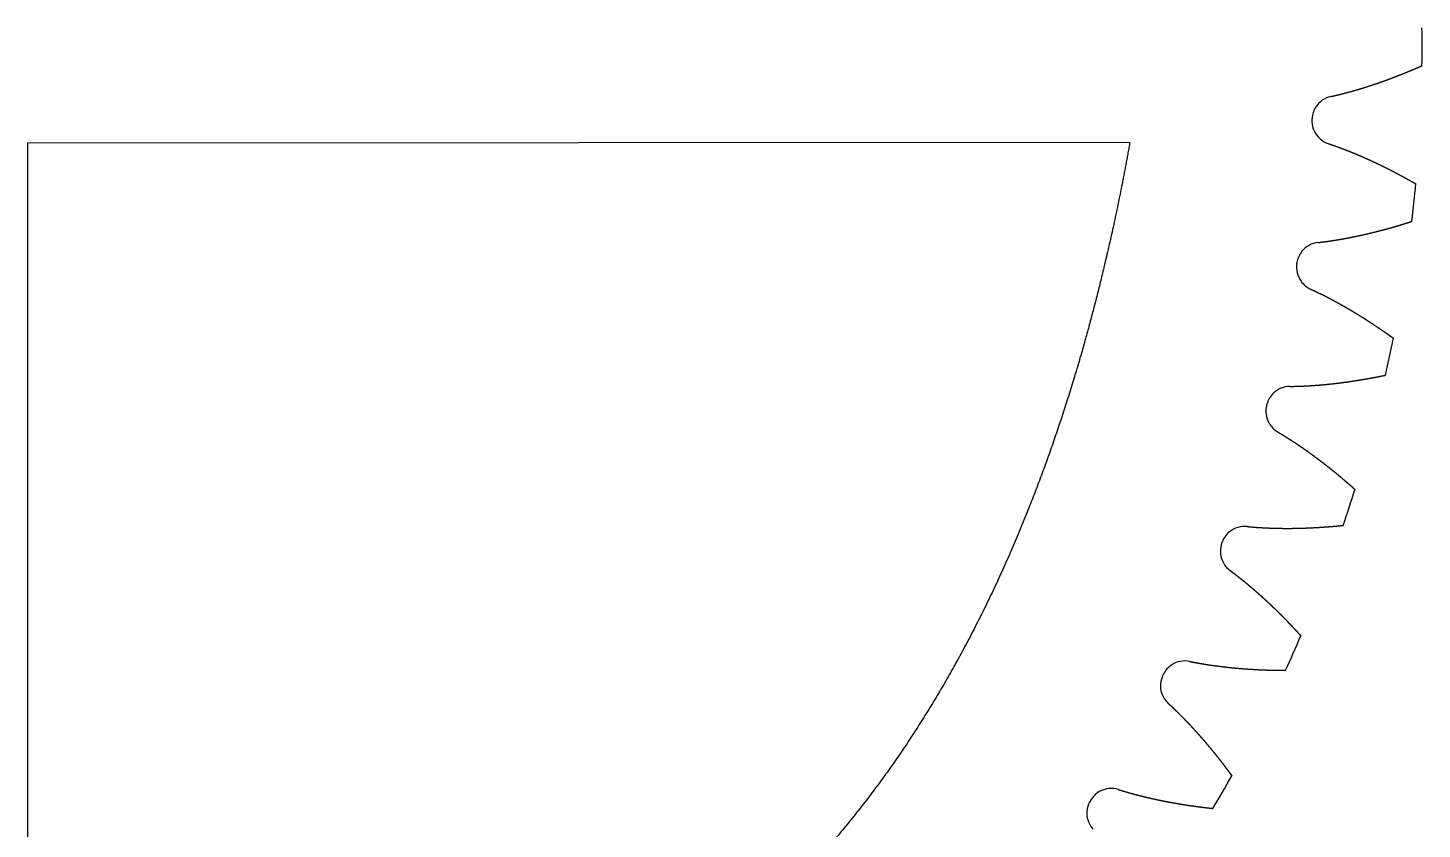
# Model space of a CAD drawing. Header units: millimetres. Extents: x -31 to 31, y -31 to 31.
# Drawn here: x 2 to 31, y -16.27 to 0.39 of the extents above; entities that cross this region are included whole.
import ezdxf

# ---------------------------------------------------------------- set-up
doc = ezdxf.new("R2010")
doc.units = ezdxf.units.MM
doc.layers.get('0').update_dxf_attribs({"linetype": 'CONTINUOUS'})

msp = doc.modelspace()

# ---------------------------------------------------------------- linework, layer by layer
for p, q in [((2, -2), (24.921, -1.986)), ((2, -24.92), (2, -2))]:
    msp.add_line(p, q)
for radius, start, end in [(31, -0.7261, 0.7261), (28.749, 356.9836, 357.0164), (31, 353.2739, 354.7261), (28.749, 350.9836, 351.0164), (31, 347.2739, 348.7261), (28.749, 344.9836, 345.0164), (31, 341.2739, 342.7261), (28.749, 338.9836, 339.0164), (31, 335.2739, 336.7261), (28.749, 332.9836, 333.0164), (31, 329.2739, 330.7261), (28.749, 326.9836, 327.0164)]:
    msp.add_arc((0, 0), radius, start, end)
for points, degree, knots in [([(29.102, -1.034), (29.102, -1.034), (29.111, -1.032), (29.127, -1.029), (29.152, -1.023), (29.185, -1.015), (29.226, -1.006), (29.267, -0.996), (29.307, -0.986), (29.348, -0.976), (29.388, -0.965), (29.429, -0.954), (29.469, -0.943), (29.51, -0.932), (29.55, -0.921), (29.591, -0.909), (29.631, -0.898), (29.672, -0.886), (29.712, -0.874), (29.753, -0.861), (29.793, -0.849), (29.834, -0.836), (29.874, -0.823), (29.915, -0.81), (29.955, -0.797), (29.995, -0.784), (30.036, -0.77), (30.076, -0.756), (30.116, -0.742), (30.156, -0.728), (30.197, -0.714), (30.237, -0.699), (30.277, -0.685), (30.317, -0.67), (30.358, -0.655), (30.398, -0.64), (30.438, -0.624), (30.478, -0.609), (30.518, -0.593), (30.558, -0.577), (30.598, -0.561), (30.638, -0.545), (30.678, -0.529), (30.718, -0.512), (30.758, -0.496), (30.798, -0.479), (30.838, -0.462), (30.878, -0.445), (30.918, -0.428), (30.95, -0.414), (30.974, -0.403), (30.99, -0.396), (30.998, -0.393)], 5, [0.3277315, 0.3277315, 0.3277315, 0.3277315, 0.3277315, 0.3277315, 0.3285714, 0.3428571, 0.3571429, 0.3714286, 0.3857143, 0.4, 0.4142857, 0.4285714, 0.4428571, 0.4571429, 0.4714286, 0.4857143, 0.5, 0.5142857, 0.5285714, 0.5428571, 0.5571429, 0.5714286, 0.5857143, 0.6, 0.6142857, 0.6285714, 0.6428571, 0.6571429, 0.6714286, 0.6857143, 0.7, 0.7142857, 0.7285714, 0.7428571, 0.7571429, 0.7714286, 0.7857143, 0.8, 0.8142857, 0.8285714, 0.8428571, 0.8571429, 0.8714286, 0.8857143, 0.9, 0.9142857, 0.9285714, 0.9428571, 0.9571429, 0.9714286, 0.9857143, 1, 1, 1, 1, 1, 1]), ([(29.102, -1.034), (29.038, -1.048), (28.978, -1.075), (28.871, -1.149), (28.825, -1.196), (28.766, -1.287), (28.747, -1.327), (28.72, -1.41), (28.712, -1.453), (28.71, -1.496)], 3, [0, 0, 0, 0, 0.01953222, 0.01953222, 0.03906445, 0.03906445, 0.05213777, 0.05213777, 0.06521109, 0.06521109, 0.06521109, 0.06521109]), ([(28.709, -1.513), (28.706, -1.578), (28.715, -1.643), (28.758, -1.766), (28.792, -1.822), (28.864, -1.904), (28.897, -1.932), (28.97, -1.98), (29.009, -2), (29.05, -2.013)], 3, [0, 0, 0, 0, 0.01953222, 0.01953222, 0.03906445, 0.03906445, 0.05213777, 0.05213777, 0.06521109, 0.06521109, 0.06521109, 0.06521109]), ([(29.05, -2.013), (29.051, -2.014), (29.059, -2.016), (29.075, -2.022), (29.099, -2.03), (29.132, -2.041), (29.171, -2.055), (29.21, -2.069), (29.25, -2.083), (29.289, -2.097), (29.328, -2.112), (29.367, -2.127), (29.407, -2.142), (29.446, -2.157), (29.485, -2.173), (29.524, -2.189), (29.563, -2.205), (29.602, -2.221), (29.641, -2.237), (29.68, -2.253), (29.719, -2.27), (29.758, -2.287), (29.797, -2.304), (29.835, -2.321), (29.874, -2.339), (29.913, -2.356), (29.951, -2.374), (29.99, -2.392), (30.029, -2.41), (30.067, -2.428), (30.106, -2.447), (30.144, -2.465), (30.183, -2.484), (30.221, -2.503), (30.26, -2.522), (30.298, -2.541), (30.336, -2.561), (30.375, -2.58), (30.413, -2.6), (30.451, -2.62), (30.489, -2.64), (30.527, -2.66), (30.565, -2.681), (30.603, -2.701), (30.641, -2.722), (30.679, -2.743), (30.717, -2.764), (30.755, -2.785), (30.793, -2.806), (30.823, -2.824), (30.846, -2.836), (30.861, -2.845), (30.869, -2.849)], 5, [0.3277315, 0.3277315, 0.3277315, 0.3277315, 0.3277315, 0.3277315, 0.3285714, 0.3428571, 0.3571429, 0.3714286, 0.3857143, 0.4, 0.4142857, 0.4285714, 0.4428571, 0.4571429, 0.4714286, 0.4857143, 0.5, 0.5142857, 0.5285714, 0.5428571, 0.5571429, 0.5714286, 0.5857143, 0.6, 0.6142857, 0.6285714, 0.6428571, 0.6571429, 0.6714286, 0.6857143, 0.7, 0.7142857, 0.7285714, 0.7428571, 0.7571429, 0.7714286, 0.7857143, 0.8, 0.8142857, 0.8285714, 0.8428571, 0.8571429, 0.8714286, 0.8857143, 0.9, 0.9142857, 0.9285714, 0.9428571, 0.9571429, 0.9714286, 0.9857143, 1, 1, 1, 1, 1, 1]), ([(28.834, -4.071), (28.835, -4.07), (28.843, -4.069), (28.86, -4.068), (28.886, -4.065), (28.919, -4.06), (28.961, -4.055), (29.002, -4.05), (29.044, -4.044), (29.085, -4.038), (29.126, -4.032), (29.168, -4.025), (29.209, -4.019), (29.251, -4.012), (29.292, -4.005), (29.334, -3.998), (29.375, -3.99), (29.417, -3.983), (29.458, -3.975), (29.5, -3.967), (29.541, -3.958), (29.583, -3.95), (29.624, -3.941), (29.666, -3.933), (29.707, -3.924), (29.749, -3.915), (29.791, -3.905), (29.832, -3.896), (29.874, -3.886), (29.915, -3.876), (29.957, -3.866), (29.998, -3.856), (30.04, -3.846), (30.081, -3.835), (30.123, -3.824), (30.164, -3.813), (30.206, -3.802), (30.247, -3.791), (30.289, -3.78), (30.33, -3.768), (30.372, -3.757), (30.413, -3.745), (30.455, -3.733), (30.496, -3.721), (30.538, -3.708), (30.579, -3.696), (30.621, -3.683), (30.662, -3.67), (30.704, -3.657), (30.737, -3.647), (30.762, -3.639), (30.778, -3.633), (30.787, -3.631)], 5, [0.3277315, 0.3277315, 0.3277315, 0.3277315, 0.3277315, 0.3277315, 0.3285714, 0.3428571, 0.3571429, 0.3714286, 0.3857143, 0.4, 0.4142857, 0.4285714, 0.4428571, 0.4571429, 0.4714286, 0.4857143, 0.5, 0.5142857, 0.5285714, 0.5428571, 0.5571429, 0.5714286, 0.5857143, 0.6, 0.6142857, 0.6285714, 0.6428571, 0.6571429, 0.6714286, 0.6857143, 0.7, 0.7142857, 0.7285714, 0.7428571, 0.7571429, 0.7714286, 0.7857143, 0.8, 0.8142857, 0.8285714, 0.8428571, 0.8571429, 0.8714286, 0.8857143, 0.9, 0.9142857, 0.9285714, 0.9428571, 0.9571429, 0.9714286, 0.9857143, 1, 1, 1, 1, 1, 1]), ([(28.834, -4.071), (28.769, -4.078), (28.707, -4.098), (28.593, -4.16), (28.542, -4.203), (28.474, -4.287), (28.451, -4.325), (28.416, -4.404), (28.403, -4.446), (28.397, -4.489)], 3, [0, 0, 0, 0, 0.01953222, 0.01953222, 0.03906445, 0.03906445, 0.05213777, 0.05213777, 0.06521109, 0.06521109, 0.06521109, 0.06521109]), ([(28.394, -4.505), (28.384, -4.57), (28.386, -4.635), (28.416, -4.762), (28.443, -4.822), (28.507, -4.91), (28.537, -4.942), (28.604, -4.998), (28.641, -5.021), (28.681, -5.039)], 3, [0, 0, 0, 0, 0.01953222, 0.01953222, 0.03906445, 0.03906445, 0.05213777, 0.05213777, 0.06521109, 0.06521109, 0.06521109, 0.06521109]), ([(28.681, -5.039), (28.681, -5.039), (28.689, -5.043), (28.705, -5.05), (28.728, -5.061), (28.759, -5.075), (28.796, -5.093), (28.834, -5.111), (28.872, -5.129), (28.909, -5.148), (28.947, -5.166), (28.984, -5.185), (29.022, -5.204), (29.059, -5.224), (29.096, -5.243), (29.133, -5.263), (29.171, -5.283), (29.208, -5.303), (29.245, -5.323), (29.282, -5.343), (29.319, -5.364), (29.356, -5.385), (29.392, -5.406), (29.429, -5.427), (29.466, -5.448), (29.503, -5.47), (29.539, -5.492), (29.576, -5.514), (29.612, -5.536), (29.649, -5.558), (29.685, -5.58), (29.722, -5.603), (29.758, -5.625), (29.794, -5.648), (29.83, -5.671), (29.866, -5.694), (29.902, -5.718), (29.938, -5.741), (29.974, -5.765), (30.01, -5.789), (30.046, -5.813), (30.082, -5.837), (30.118, -5.861), (30.153, -5.885), (30.189, -5.91), (30.225, -5.935), (30.26, -5.96), (30.296, -5.985), (30.331, -6.01), (30.359, -6.03), (30.381, -6.045), (30.395, -6.055), (30.402, -6.061)], 5, [0.3277315, 0.3277315, 0.3277315, 0.3277315, 0.3277315, 0.3277315, 0.3285714, 0.3428571, 0.3571429, 0.3714286, 0.3857143, 0.4, 0.4142857, 0.4285714, 0.4428571, 0.4571429, 0.4714286, 0.4857143, 0.5, 0.5142857, 0.5285714, 0.5428571, 0.5571429, 0.5714286, 0.5857143, 0.6, 0.6142857, 0.6285714, 0.6428571, 0.6571429, 0.6714286, 0.6857143, 0.7, 0.7142857, 0.7285714, 0.7428571, 0.7571429, 0.7714286, 0.7857143, 0.8, 0.8142857, 0.8285714, 0.8428571, 0.8571429, 0.8714286, 0.8857143, 0.9, 0.9142857, 0.9285714, 0.9428571, 0.9571429, 0.9714286, 0.9857143, 1, 1, 1, 1, 1, 1]), ([(28.251, -7.062), (28.251, -7.062), (28.26, -7.062), (28.277, -7.062), (28.303, -7.062), (28.336, -7.061), (28.378, -7.06), (28.42, -7.059), (28.462, -7.058), (28.504, -7.056), (28.545, -7.054), (28.587, -7.052), (28.629, -7.05), (28.671, -7.047), (28.713, -7.045), (28.755, -7.042), (28.797, -7.039), (28.839, -7.036), (28.881, -7.032), (28.924, -7.028), (28.966, -7.025), (29.008, -7.021), (29.05, -7.016), (29.092, -7.012), (29.135, -7.007), (29.177, -7.003), (29.219, -6.998), (29.261, -6.993), (29.304, -6.987), (29.346, -6.982), (29.388, -6.976), (29.431, -6.971), (29.473, -6.965), (29.516, -6.958), (29.558, -6.952), (29.6, -6.946), (29.643, -6.939), (29.685, -6.932), (29.728, -6.925), (29.77, -6.918), (29.813, -6.911), (29.855, -6.903), (29.898, -6.896), (29.94, -6.888), (29.983, -6.88), (30.026, -6.872), (30.068, -6.864), (30.111, -6.855), (30.153, -6.847), (30.187, -6.84), (30.213, -6.834), (30.23, -6.831), (30.238, -6.829)], 5, [0.3277315, 0.3277315, 0.3277315, 0.3277315, 0.3277315, 0.3277315, 0.3285714, 0.3428571, 0.3571429, 0.3714286, 0.3857143, 0.4, 0.4142857, 0.4285714, 0.4428571, 0.4571429, 0.4714286, 0.4857143, 0.5, 0.5142857, 0.5285714, 0.5428571, 0.5571429, 0.5714286, 0.5857143, 0.6, 0.6142857, 0.6285714, 0.6428571, 0.6571429, 0.6714286, 0.6857143, 0.7, 0.7142857, 0.7285714, 0.7428571, 0.7571429, 0.7714286, 0.7857143, 0.8, 0.8142857, 0.8285714, 0.8428571, 0.8571429, 0.8714286, 0.8857143, 0.9, 0.9142857, 0.9285714, 0.9428571, 0.9571429, 0.9714286, 0.9857143, 1, 1, 1, 1, 1, 1]), ([(28.251, -7.062), (28.185, -7.063), (28.121, -7.076), (28.001, -7.126), (27.947, -7.163), (27.87, -7.24), (27.843, -7.275), (27.8, -7.35), (27.783, -7.391), (27.772, -7.433)], 3, [0, 0, 0, 0, 0.01953222, 0.01953222, 0.03906445, 0.03906445, 0.05213777, 0.05213777, 0.06521109, 0.06521109, 0.06521109, 0.06521109]), ([(27.767, -7.449), (27.751, -7.512), (27.746, -7.577), (27.763, -7.706), (27.784, -7.769), (27.837, -7.863), (27.864, -7.898), (27.925, -7.96), (27.959, -7.987), (27.997, -8.009)], 3, [0, 0, 0, 0, 0.01953222, 0.01953222, 0.03906445, 0.03906445, 0.05213777, 0.05213777, 0.06521109, 0.06521109, 0.06521109, 0.06521109]), ([(27.997, -8.009), (27.997, -8.009), (28.005, -8.014), (28.02, -8.023), (28.042, -8.036), (28.071, -8.053), (28.106, -8.075), (28.142, -8.097), (28.177, -8.119), (28.213, -8.141), (28.248, -8.164), (28.283, -8.186), (28.319, -8.209), (28.354, -8.232), (28.389, -8.256), (28.424, -8.279), (28.459, -8.303), (28.493, -8.327), (28.528, -8.351), (28.563, -8.375), (28.597, -8.399), (28.632, -8.424), (28.666, -8.449), (28.701, -8.474), (28.735, -8.499), (28.769, -8.524), (28.803, -8.549), (28.837, -8.575), (28.871, -8.601), (28.905, -8.626), (28.939, -8.653), (28.973, -8.679), (29.007, -8.705), (29.04, -8.732), (29.074, -8.758), (29.108, -8.785), (29.141, -8.812), (29.174, -8.839), (29.208, -8.867), (29.241, -8.894), (29.274, -8.922), (29.307, -8.949), (29.34, -8.977), (29.373, -9.005), (29.406, -9.033), (29.439, -9.062), (29.472, -9.09), (29.504, -9.119), (29.537, -9.147), (29.563, -9.17), (29.582, -9.188), (29.595, -9.199), (29.602, -9.205)], 5, [0.3277315, 0.3277315, 0.3277315, 0.3277315, 0.3277315, 0.3277315, 0.3285714, 0.3428571, 0.3571429, 0.3714286, 0.3857143, 0.4, 0.4142857, 0.4285714, 0.4428571, 0.4571429, 0.4714286, 0.4857143, 0.5, 0.5142857, 0.5285714, 0.5428571, 0.5571429, 0.5714286, 0.5857143, 0.6, 0.6142857, 0.6285714, 0.6428571, 0.6571429, 0.6714286, 0.6857143, 0.7, 0.7142857, 0.7285714, 0.7428571, 0.7571429, 0.7714286, 0.7857143, 0.8, 0.8142857, 0.8285714, 0.8428571, 0.8571429, 0.8714286, 0.8857143, 0.9, 0.9142857, 0.9285714, 0.9428571, 0.9571429, 0.9714286, 0.9857143, 1, 1, 1, 1, 1, 1]), ([(27.358, -9.977), (27.293, -9.97), (27.227, -9.977), (27.103, -10.014), (27.045, -10.045), (26.96, -10.114), (26.93, -10.145), (26.879, -10.216), (26.858, -10.254), (26.843, -10.295)], 3, [0, 0, 0, 0, 0.01953222, 0.01953222, 0.03906445, 0.03906445, 0.05213777, 0.05213777, 0.06521109, 0.06521109, 0.06521109, 0.06521109]), ([(27.358, -9.977), (27.358, -9.977), (27.367, -9.977), (27.384, -9.979), (27.409, -9.981), (27.443, -9.984), (27.485, -9.988), (27.526, -9.991), (27.568, -9.994), (27.61, -9.997), (27.652, -9.999), (27.694, -10.002), (27.736, -10.004), (27.778, -10.006), (27.82, -10.007), (27.862, -10.009), (27.904, -10.01), (27.946, -10.012), (27.988, -10.013), (28.03, -10.013), (28.073, -10.014), (28.115, -10.014), (28.158, -10.015), (28.2, -10.015), (28.243, -10.015), (28.285, -10.014), (28.328, -10.014), (28.37, -10.013), (28.413, -10.012), (28.455, -10.011), (28.498, -10.01), (28.541, -10.009), (28.584, -10.007), (28.627, -10.006), (28.669, -10.004), (28.712, -10.002), (28.755, -9.999), (28.798, -9.997), (28.841, -9.995), (28.884, -9.992), (28.927, -9.989), (28.97, -9.986), (29.013, -9.983), (29.056, -9.98), (29.1, -9.976), (29.143, -9.973), (29.186, -9.969), (29.229, -9.965), (29.272, -9.961), (29.307, -9.958), (29.333, -9.955), (29.35, -9.953), (29.359, -9.952)], 5, [0.3277315, 0.3277315, 0.3277315, 0.3277315, 0.3277315, 0.3277315, 0.3285714, 0.3428571, 0.3571429, 0.3714286, 0.3857143, 0.4, 0.4142857, 0.4285714, 0.4428571, 0.4571429, 0.4714286, 0.4857143, 0.5, 0.5142857, 0.5285714, 0.5428571, 0.5571429, 0.5714286, 0.5857143, 0.6, 0.6142857, 0.6285714, 0.6428571, 0.6571429, 0.6714286, 0.6857143, 0.7, 0.7142857, 0.7285714, 0.7428571, 0.7571429, 0.7714286, 0.7857143, 0.8, 0.8142857, 0.8285714, 0.8428571, 0.8571429, 0.8714286, 0.8857143, 0.9, 0.9142857, 0.9285714, 0.9428571, 0.9571429, 0.9714286, 0.9857143, 1, 1, 1, 1, 1, 1]), ([(26.837, -10.31), (26.813, -10.371), (26.802, -10.436), (26.805, -10.566), (26.819, -10.63), (26.863, -10.73), (26.885, -10.767), (26.94, -10.836), (26.971, -10.866), (27.006, -10.892)], 3, [0, 0, 0, 0, 0.01953222, 0.01953222, 0.03906445, 0.03906445, 0.05213777, 0.05213777, 0.06521109, 0.06521109, 0.06521109, 0.06521109]), ([(27.006, -10.892), (27.007, -10.892), (27.014, -10.897), (27.028, -10.908), (27.048, -10.923), (27.075, -10.943), (27.108, -10.968), (27.141, -10.994), (27.174, -11.02), (27.207, -11.046), (27.24, -11.072), (27.273, -11.098), (27.305, -11.124), (27.338, -11.151), (27.37, -11.178), (27.403, -11.205), (27.435, -11.232), (27.467, -11.259), (27.499, -11.287), (27.531, -11.315), (27.563, -11.343), (27.595, -11.371), (27.626, -11.399), (27.658, -11.427), (27.689, -11.456), (27.721, -11.484), (27.752, -11.513), (27.783, -11.542), (27.814, -11.571), (27.845, -11.601), (27.876, -11.63), (27.907, -11.66), (27.938, -11.689), (27.969, -11.719), (27.999, -11.749), (28.03, -11.78), (28.06, -11.81), (28.091, -11.84), (28.121, -11.871), (28.151, -11.902), (28.181, -11.933), (28.211, -11.964), (28.241, -11.995), (28.271, -12.026), (28.301, -12.058), (28.33, -12.089), (28.36, -12.121), (28.389, -12.153), (28.419, -12.185), (28.442, -12.21), (28.46, -12.23), (28.472, -12.243), (28.477, -12.249)], 5, [0.3277315, 0.3277315, 0.3277315, 0.3277315, 0.3277315, 0.3277315, 0.3285714, 0.3428571, 0.3571429, 0.3714286, 0.3857143, 0.4, 0.4142857, 0.4285714, 0.4428571, 0.4571429, 0.4714286, 0.4857143, 0.5, 0.5142857, 0.5285714, 0.5428571, 0.5571429, 0.5714286, 0.5857143, 0.6, 0.6142857, 0.6285714, 0.6428571, 0.6571429, 0.6714286, 0.6857143, 0.7, 0.7142857, 0.7285714, 0.7428571, 0.7571429, 0.7714286, 0.7857143, 0.8, 0.8142857, 0.8285714, 0.8428571, 0.8571429, 0.8714286, 0.8857143, 0.9, 0.9142857, 0.9285714, 0.9428571, 0.9571429, 0.9714286, 0.9857143, 1, 1, 1, 1, 1, 1]), ([(26.165, -12.782), (26.101, -12.768), (26.035, -12.768), (25.907, -12.792), (25.847, -12.817), (25.755, -12.876), (25.722, -12.905), (25.664, -12.97), (25.639, -13.006), (25.619, -13.045)], 3, [0, 0, 0, 0, 0.01953222, 0.01953222, 0.03906445, 0.03906445, 0.05213777, 0.05213777, 0.06521109, 0.06521109, 0.06521109, 0.06521109]), ([(26.165, -12.782), (26.165, -12.782), (26.174, -12.783), (26.191, -12.787), (26.216, -12.792), (26.249, -12.798), (26.29, -12.806), (26.331, -12.814), (26.372, -12.821), (26.414, -12.828), (26.455, -12.835), (26.496, -12.842), (26.538, -12.848), (26.579, -12.854), (26.621, -12.861), (26.663, -12.867), (26.705, -12.872), (26.746, -12.878), (26.788, -12.883), (26.83, -12.888), (26.872, -12.893), (26.914, -12.898), (26.957, -12.903), (26.999, -12.907), (27.041, -12.912), (27.083, -12.916), (27.126, -12.92), (27.168, -12.924), (27.211, -12.927), (27.253, -12.931), (27.296, -12.934), (27.338, -12.937), (27.381, -12.94), (27.424, -12.943), (27.467, -12.946), (27.51, -12.948), (27.552, -12.95), (27.595, -12.953), (27.638, -12.955), (27.681, -12.956), (27.725, -12.958), (27.768, -12.96), (27.811, -12.961), (27.854, -12.962), (27.897, -12.963), (27.941, -12.964), (27.984, -12.965), (28.027, -12.966), (28.071, -12.966), (28.106, -12.966), (28.132, -12.967), (28.149, -12.967), (28.158, -12.967)], 5, [0.3277315, 0.3277315, 0.3277315, 0.3277315, 0.3277315, 0.3277315, 0.3285714, 0.3428571, 0.3571429, 0.3714286, 0.3857143, 0.4, 0.4142857, 0.4285714, 0.4428571, 0.4571429, 0.4714286, 0.4857143, 0.5, 0.5142857, 0.5285714, 0.5428571, 0.5571429, 0.5714286, 0.5857143, 0.6, 0.6142857, 0.6285714, 0.6428571, 0.6571429, 0.6714286, 0.6857143, 0.7, 0.7142857, 0.7285714, 0.7428571, 0.7571429, 0.7714286, 0.7857143, 0.8, 0.8142857, 0.8285714, 0.8428571, 0.8571429, 0.8714286, 0.8857143, 0.9, 0.9142857, 0.9285714, 0.9428571, 0.9571429, 0.9714286, 0.9857143, 1, 1, 1, 1, 1, 1]), ([(25.612, -13.059), (25.582, -13.117), (25.564, -13.18), (25.554, -13.31), (25.561, -13.375), (25.594, -13.479), (25.613, -13.519), (25.66, -13.592), (25.688, -13.626), (25.72, -13.655)], 3, [0, 0, 0, 0, 0.01953222, 0.01953222, 0.03906445, 0.03906445, 0.05213777, 0.05213777, 0.06521109, 0.06521109, 0.06521109, 0.06521109]), ([(25.72, -13.655), (25.72, -13.655), (25.727, -13.661), (25.739, -13.673), (25.758, -13.69), (25.783, -13.713), (25.813, -13.742), (25.843, -13.771), (25.874, -13.8), (25.904, -13.829), (25.934, -13.858), (25.963, -13.888), (25.993, -13.918), (26.023, -13.948), (26.052, -13.978), (26.081, -14.008), (26.11, -14.038), (26.14, -14.069), (26.169, -14.1), (26.197, -14.13), (26.226, -14.162), (26.255, -14.193), (26.283, -14.224), (26.312, -14.256), (26.34, -14.287), (26.368, -14.319), (26.396, -14.351), (26.425, -14.383), (26.452, -14.415), (26.48, -14.448), (26.508, -14.48), (26.536, -14.513), (26.563, -14.546), (26.59, -14.579), (26.618, -14.612), (26.645, -14.645), (26.672, -14.678), (26.699, -14.712), (26.726, -14.745), (26.753, -14.779), (26.779, -14.813), (26.806, -14.847), (26.833, -14.881), (26.859, -14.915), (26.885, -14.95), (26.911, -14.984), (26.938, -15.019), (26.964, -15.054), (26.99, -15.088), (27.01, -15.116), (27.026, -15.137), (27.036, -15.152), (27.041, -15.159)], 5, [0.3277315, 0.3277315, 0.3277315, 0.3277315, 0.3277315, 0.3277315, 0.3285714, 0.3428571, 0.3571429, 0.3714286, 0.3857143, 0.4, 0.4142857, 0.4285714, 0.4428571, 0.4571429, 0.4714286, 0.4857143, 0.5, 0.5142857, 0.5285714, 0.5428571, 0.5571429, 0.5714286, 0.5857143, 0.6, 0.6142857, 0.6285714, 0.6428571, 0.6571429, 0.6714286, 0.6857143, 0.7, 0.7142857, 0.7285714, 0.7428571, 0.7571429, 0.7714286, 0.7857143, 0.8, 0.8142857, 0.8285714, 0.8428571, 0.8571429, 0.8714286, 0.8857143, 0.9, 0.9142857, 0.9285714, 0.9428571, 0.9571429, 0.9714286, 0.9857143, 1, 1, 1, 1, 1, 1]), ([(24.686, -15.446), (24.623, -15.427), (24.558, -15.42), (24.428, -15.43), (24.365, -15.448), (24.268, -15.498), (24.232, -15.523), (24.168, -15.581), (24.139, -15.615), (24.116, -15.651)], 3, [0, 0, 0, 0, 0.01953222, 0.01953222, 0.03906445, 0.03906445, 0.05213777, 0.05213777, 0.06521109, 0.06521109, 0.06521109, 0.06521109]), ([(24.686, -15.446), (24.686, -15.447), (24.694, -15.449), (24.711, -15.454), (24.735, -15.462), (24.768, -15.472), (24.808, -15.484), (24.848, -15.496), (24.888, -15.507), (24.928, -15.519), (24.968, -15.53), (25.009, -15.541), (25.05, -15.552), (25.09, -15.562), (25.131, -15.573), (25.172, -15.583), (25.213, -15.593), (25.254, -15.603), (25.295, -15.613), (25.336, -15.622), (25.377, -15.632), (25.419, -15.641), (25.46, -15.65), (25.502, -15.659), (25.543, -15.668), (25.585, -15.676), (25.627, -15.685), (25.668, -15.693), (25.71, -15.701), (25.752, -15.709), (25.794, -15.716), (25.836, -15.724), (25.878, -15.731), (25.921, -15.739), (25.963, -15.746), (26.005, -15.753), (26.048, -15.759), (26.09, -15.766), (26.133, -15.773), (26.175, -15.779), (26.218, -15.785), (26.261, -15.791), (26.304, -15.797), (26.347, -15.803), (26.389, -15.808), (26.432, -15.814), (26.475, -15.819), (26.519, -15.824), (26.562, -15.829), (26.596, -15.833), (26.622, -15.836), (26.64, -15.838), (26.648, -15.839)], 5, [0.3277315, 0.3277315, 0.3277315, 0.3277315, 0.3277315, 0.3277315, 0.3285714, 0.3428571, 0.3571429, 0.3714286, 0.3857143, 0.4, 0.4142857, 0.4285714, 0.4428571, 0.4571429, 0.4714286, 0.4857143, 0.5, 0.5142857, 0.5285714, 0.5428571, 0.5571429, 0.5714286, 0.5857143, 0.6, 0.6142857, 0.6285714, 0.6428571, 0.6571429, 0.6714286, 0.6857143, 0.7, 0.7142857, 0.7285714, 0.7428571, 0.7571429, 0.7714286, 0.7857143, 0.8, 0.8142857, 0.8285714, 0.8428571, 0.8571429, 0.8714286, 0.8857143, 0.9, 0.9142857, 0.9285714, 0.9428571, 0.9571429, 0.9714286, 0.9857143, 1, 1, 1, 1, 1, 1]), ([(24.107, -15.665), (24.071, -15.719), (24.047, -15.78), (24.023, -15.908), (24.023, -15.974), (24.045, -16.081), (24.059, -16.122), (24.098, -16.2), (24.123, -16.236), (24.152, -16.269)], 3, [0, 0, 0, 0, 0.01953222, 0.01953222, 0.03906445, 0.03906445, 0.05213777, 0.05213777, 0.06521109, 0.06521109, 0.06521109, 0.06521109])]:
    msp.add_open_spline(points, degree=degree, knots=knots)
msp.add_open_spline([(24.921, -1.986), (24.783, -2.765), (24.478, -4.295), (23.937, -6.506), (23.045, -9.283), (21.627, -12.451), (19.879, -15.289), (17.773, -17.768), (15.294, -19.876), (12.459, -21.625), (9.293, -23.044), (6.517, -23.936), (4.307, -24.477), (2.778, -24.781), (2, -24.92)], degree=5)

doc.saveas('drawing.dxf')
